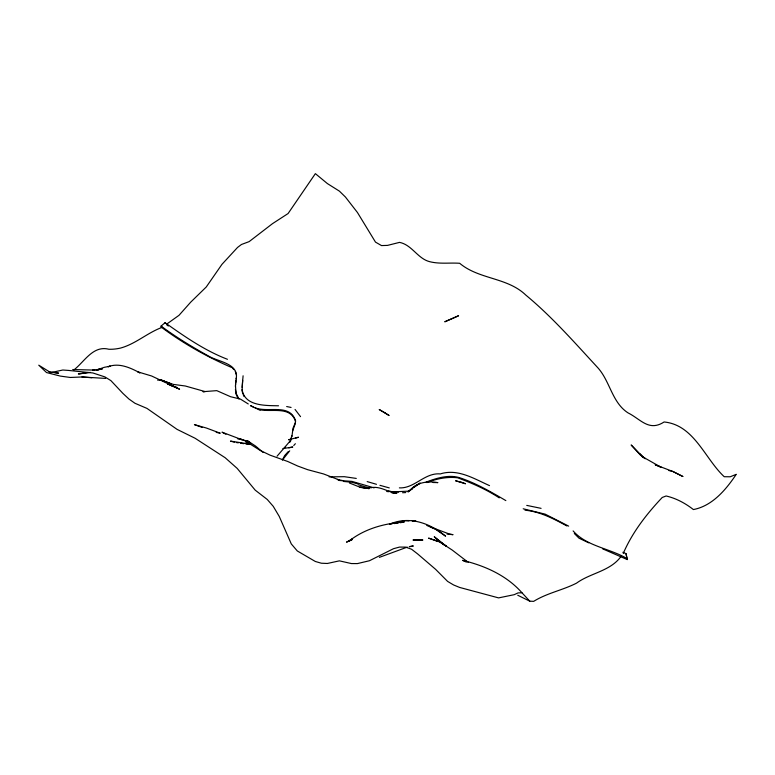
<?xml version="1.0" encoding="UTF-8"?>
<svg xmlns="http://www.w3.org/2000/svg" width="775" height="775" viewBox="0 0 775 775"><rect width="100%" height="100%" fill="white"/><g stroke="black" fill="none" stroke-linecap="round" stroke-linejoin="round"><path stroke-width="1.16" d="M235.464 385.611L236.104 394.252L237.809 398.011M227.463 359.29C204.833 350.629 184.721 336.612 165.065 322.7L161.084 326.081L161.064 326.963C182.89 343.296 206.77 356.742 231.677 367.515M165.046 323.592L165.065 322.7M622.877 552.284L626.035 553.689L627.246 559.579L602.611 548.826M627.246 559.579L626.035 553.689M291.884 436.693L293.028 428.207L295.353 422.617M235.61 384.565L236.22 378.055M235.445 386.502L235.629 383.673M242.081 387.413L243.098 375.788M236.201 378.936C239.02 363.63 219.257 361.993 209.415 356.539C192.81 347.297 176.361 337.435 161.084 326.081M235.774 382.627L235.958 380.69M242.672 380.389L242.081 390.493L242.701 393.555M291.904 435.802L289.86 441.324L277.082 456.184M292.592 430.978L295.333 423.499L295.566 420.67C289.559 403.048 268.412 413.046 255.082 407.815M282.371 460.137L284.561 455.7L288.174 451.68M282.846 459.507L289.714 450.827M623.265 553.379C632.439 532.183 646.544 514.106 662.228 497.472L666.122 495.981C676.033 498.257 685.381 503.275 693.393 509.562C712.38 505.939 726.02 489.645 736.25 474.319L730.234 476.78L724.228 476.722C704.804 458.645 694.177 424.913 664.097 421.978C648.84 431.898 640.751 419.178 628.021 412.881C612.027 402.535 610.119 381.474 597.961 367.892C574.798 342.831 552.158 316.888 525.808 295.081C507.325 277.227 479.057 279.591 459.672 263.277C449.655 262.589 439.532 264.207 429.602 261.659C417.58 258.569 411.942 244.813 399.542 242.381L387.519 245.394L381.503 245.578L375.488 242.11L357.449 212.515L345.427 197.015L339.411 191.144L327.389 183.578L315.367 173.639L288.087 213.542L272.509 223.646L249.153 241.616L241.461 244.483L237.547 247.448L221.97 264.333L206.276 286.963L190.689 302.182L179.006 315.318L167.313 323.669M289.84 442.215L290.964 440.452M621.317 556.014C610.739 571.204 590.647 572.803 576.513 583.158C562.572 590.25 547.072 593.02 533.655 601.361L529.761 601.158L517.739 595.239M284.115 448.531L285.607 446.865M293.754 445.499L295.372 443.717M408.096 492.048L412.397 488.647L408.502 490.972M73.809 369.985C84.475 361.818 92.913 345.137 108.878 349.254A90.995 52.526 -60 0 0 120.571 348.062C135.78 343.906 147.725 332.504 162.45 327.244M410.275 489.897C417.531 482.031 427.848 480.975 437.885 482.602L433.08 482.505M411.273 489.209L420.186 483.058L414.17 486.826M426.114 482.127C436.538 478.049 449.423 474.145 460.389 477.972C476.528 483.455 491.234 492.018 505.852 500.602M426.889 482.602C436.354 478.737 447.533 476.528 457.686 477.797C472.12 483.203 486.293 489.393 499.245 497.85M379.353 557.37L407.301 547.111M352.344 539.565L346.502 542.171L352.509 538.887L348.614 541.444C364.24 528.879 384.381 523.261 404.172 522.079L400.162 522.738M97.311 370.014L100.314 368.919L97.02 370.072M96.003 370.198L104.218 367.331L110.224 366.188L108.112 366.74C118.953 362.477 130.355 367.738 139.955 372.901L137.834 371.855L151.638 376.001L179.587 389.215L167.565 383.974L177.475 387.762L171.459 385.64M295.488 438.098L298.491 437.236L288.581 439.745L291.507 439.163M389.438 524.307C408.987 515.472 430.144 523.135 445.586 536.174L435.676 529.354L430.173 526.913M97.427 370.053L102.436 368.813L92.525 370.276L94.647 370.101L72.705 369.539M390.145 524.258L392.15 523.822M288.804 447.882L292.814 447.01L282.904 448.57M408.871 520.664L405.955 520.577L396.044 522.66M409.307 546.733L413.317 545.968L409.423 546.588M408.851 491.147L393.971 491.796M88.292 372.417L78.382 373.976L90.413 372.397M394.155 523.571L398.156 523.057M105.652 378.413L81.947 376.979L70.254 377.464L60.343 376.088L46.539 372.562L38.75 365.17L50.772 372.649L62.804 370.014L68.81 370.45L92.864 372.969L104.887 376.902L110.903 380.622L122.925 393.409L128.941 399.028L134.957 403.271L146.979 408.406L177.039 429.35L195.077 438.243L225.147 457.715L237.169 468.381L255.208 490.149L267.23 499.439L273.246 506.337L279.252 516.441L291.284 543.914L297.29 550.957L315.328 561.478L321.344 563.212L327.36 563.473L339.382 560.848L351.404 563.561L357.42 563.59L369.442 560.742L393.497 548.7L399.512 547.082L405.519 547.111L411.535 549.223L417.551 553.854L435.589 569.315L447.611 581.405L453.627 584.98L459.633 587.44L498.596 597.893L514.183 594.687L518.078 592.904L521.972 592.778L529.761 601.158M390.174 491.495L398.592 492.144M402.535 492.726L405.742 492.58M157.606 380.128L161.21 380.05L173.242 384.39L185.264 385.989L205.084 391.569L202.963 391.704L216.767 390.639L230.572 396.713L240.483 399.125L248.271 403.969M329.094 476.858L344.362 476.693L356.287 478.427M339.45 480.5L351.957 481.372L374.093 487.863M343.635 481.449L351.937 482.263L357.817 483.91M399.377 487.872C414.499 488.676 424.652 472.469 440.316 473.912C457.773 468.362 474.097 478.756 489.519 485.625M278.535 405.79C265.593 405.48 244.735 406.371 242.1 389.602M373.095 487.397C381.629 486.826 388.566 492.309 396.81 493.452L392.005 492.958M405.955 520.577L409.258 520.732M412.562 520.877L415.865 521.033L412.252 520.819M360.482 487.339L367.088 487.833M81.947 376.979L91.847 377.754M359.581 487.301L369.2 488.637L359.29 486.923L349.38 482.97M447.03 534.101L453.046 534.682L449.142 533.936L430.638 527.048M388.682 490.982L395.88 492.532M54.667 372.717L58.571 373.124L48.66 371.69M386.638 491.476L388.682 491.699M261.117 409.975C273.158 411.961 290.751 406.207 295.546 421.552M286.663 406.536L291.08 407.447M240.473 443.184L243.776 443.688M245.975 444.017L248.184 444.356M389.282 487.901L379.944 485.324M236.327 442.525L238.274 442.845M216.225 432.382L220.236 433.196L206.431 428.042L194.409 424.613L202.11 427.403M237.818 438.873L241.829 439.677L222.018 432.179L225.912 434.271M541.086 508.352L526.748 505.387M343.373 480.713L337.358 479.483L339.479 480.045L323.553 473.942L307.636 469.679L297.726 466.037L287.816 461.522L270.117 455.177L260.206 450.42L250.296 444.182L230.485 441.101L234.379 442.205M525.014 510.202C540.233 511.645 553.718 518.804 566.903 525.963M668.893 470.541L672.903 471.491L682.814 476.47L672.903 471.491L655.204 464.767L661.211 467.354L641.4 456.107L645.294 458.722L639.278 453.52L640.838 455.002M376.476 484.307L367.195 481.604M523.193 508.788L545.154 514.145L568.656 526.128M369.307 487.339L371.254 487.901M588.738 542.839L579.002 538.179L574.323 533.491M426.744 525.402L429.67 526.7M627.266 558.697C610.002 548.39 586.665 546.394 573.122 530.923M466.414 562.107L462.52 560.354C484.724 565.692 506.579 575.312 521.972 592.778M260.303 410.392L250.393 405.558L253.309 407.108M249.075 444.424L246.062 442.467L248.765 444.453M166.683 324.802L168.33 326.013M444.143 544.893L434.233 536.755L446.264 546.133L436.354 539.7L452.271 550.105L468.197 562.33M250.809 443.843L247.506 440.752L255.634 446.109L263.171 452.513M643.173 457.24L631.15 444.966L640.295 454.983M232.355 368.009L234.011 369.656M295.052 409.452L300.535 416.65M238.991 398.941L236.113 393.361L235.397 389.496M235.309 371.419L236.549 375.177M243.166 394.552L244.077 396.538M368.9 487.911A232.965 144.46 0.3 0 1 358.312 484.753M454.663 317.488L444.763 321.799L458.567 315.745L454.663 317.488M418.994 539.981L412.978 540.01L422.888 540.03L418.994 539.981M461.6 482.331L455.584 480.781L465.494 483.755L461.6 482.331M245.723 440.704L239.717 438.824L249.627 442.515L245.723 440.704M434.572 540.175L428.565 538.121L438.466 541.638L434.572 540.175M165.104 381.591L161.21 380.05L171.12 384.003L165.104 381.591M385.214 412.959L379.198 409.52L389.108 415.516L385.214 412.959"/></g></svg>
